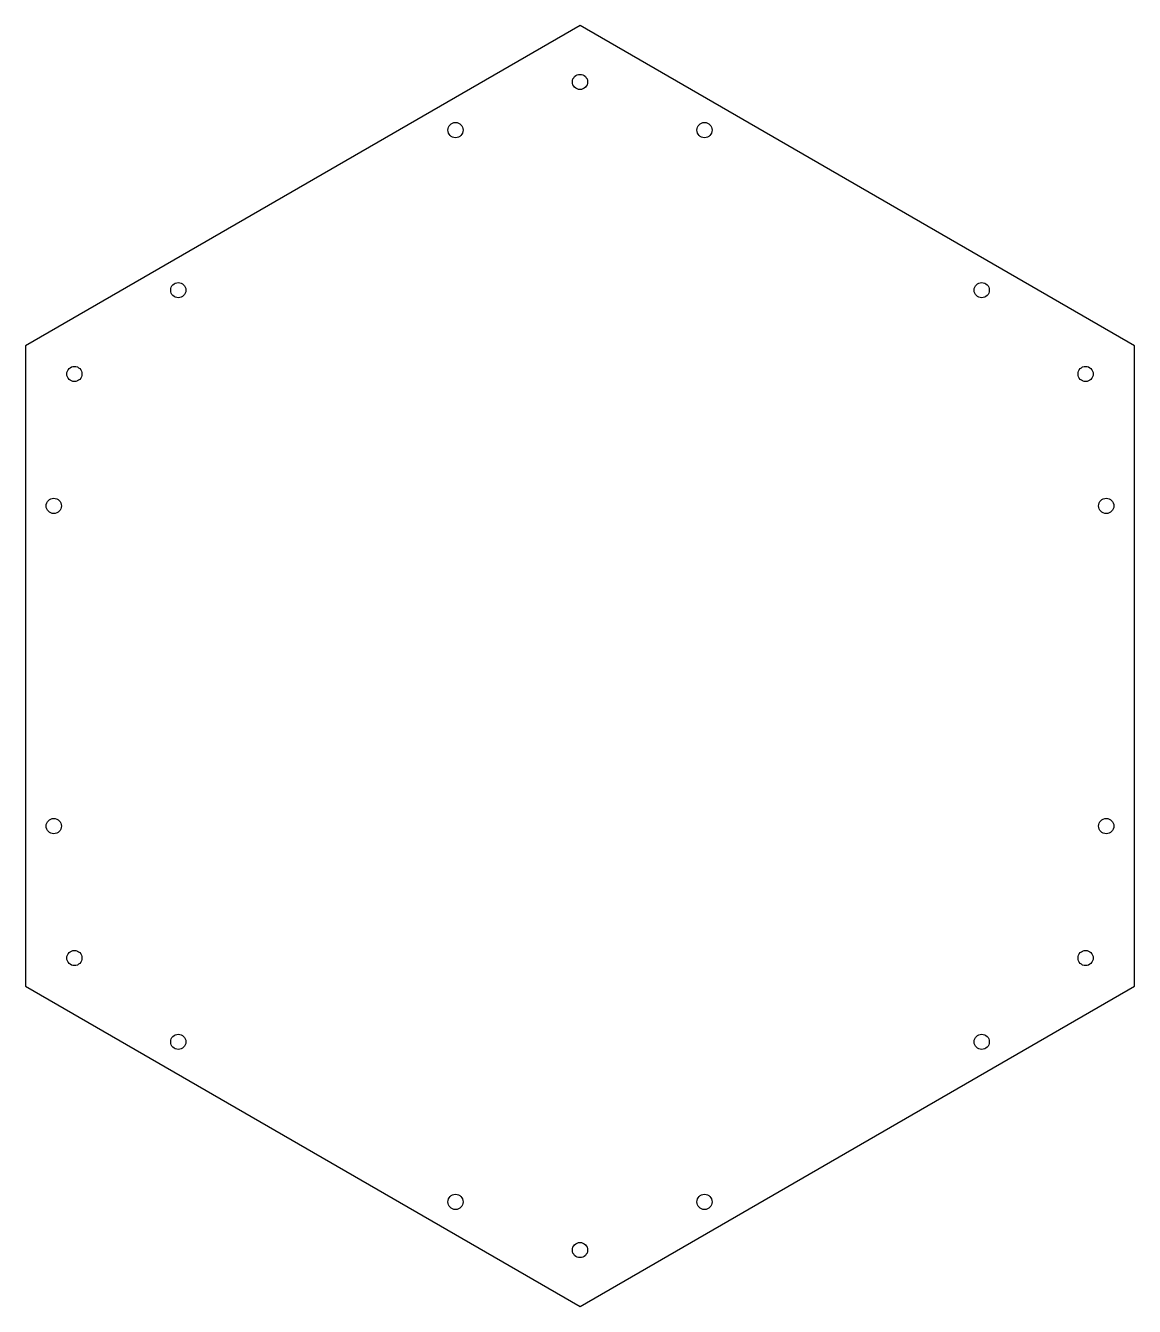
# Model space of a CAD drawing. Header units: millimetres. Extents: x -250 to 250, y -289 to 289.
import ezdxf

# ---------------------------------------------------------------- set-up
doc = ezdxf.new("R2010")
doc.units = ezdxf.units.MM
doc.layers.add('Sketch119', color=7, linetype='CONTINUOUS')

msp = doc.modelspace()

# ---------------------------------------------------------------- linework, layer by layer
at = {"layer": 'Sketch119'}
for p, q in [((0, 288.697), (-250.019, 144.349)), ((250.019, 144.349), (0, 288.697)), ((-250.019, 144.349), (-250.019, -144.349)), ((250.019, -144.349), (250.019, 144.349)), ((-250.019, -144.349), (0, -288.697)), ((0, -288.697), (250.019, -144.349))]:
    msp.add_line(p, q, dxfattribs=at)
for centre in [(0, 263.299), (-56.1547, 241.611), (56.1547, 241.611), (-181.164, 169.437), (181.164, 169.437), (-228.024, 131.649), (228.024, 131.649), (-237.319, 72.1743), (237.319, 72.1743), (-237.319, -72.1743), (237.319, -72.1743), (-228.024, -131.649), (228.024, -131.649), (-181.164, -169.437), (181.164, -169.437), (-56.1547, -241.611), (56.1547, -241.611), (0, -263.299)]:
    msp.add_circle(centre, 3.429, dxfattribs=at)

doc.saveas('drawing.dxf')
